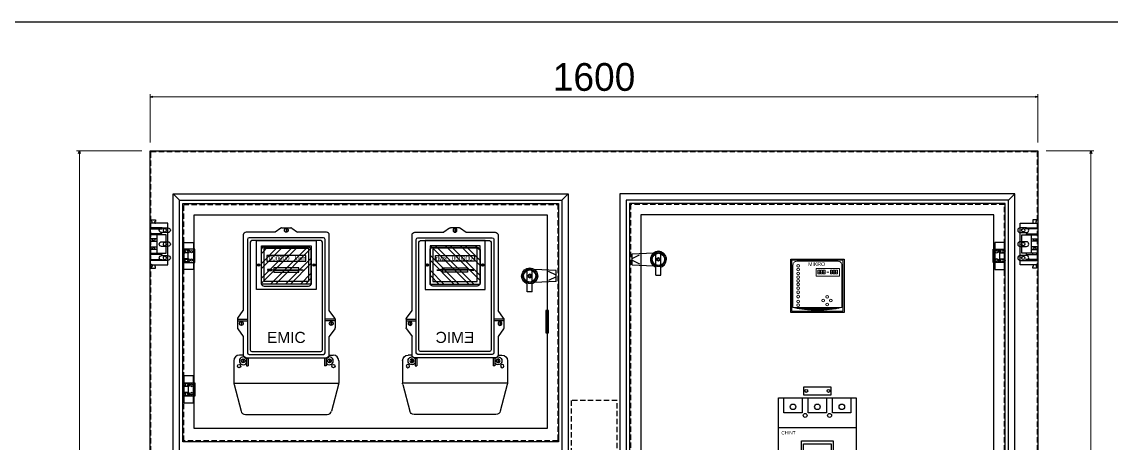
# Model space of a CAD drawing. Header units: millimetres. Extents: x 0 to 6126, y 0 to 4331.
# Drawn here: x 2979 to 4942, y 3572 to 4331 of the extents above; entities that cross this region are included whole.
import ezdxf
from ezdxf.enums import TextEntityAlignment as Align

# ---------------------------------------------------------------- set-up
doc = ezdxf.new("R2010")
doc.units = ezdxf.units.MM
doc.linetypes.add('HIDDEN2', pattern=[4.7625, 3.175, -1.5875])
for name, color, linetype in [('CHÍNH', 7, 'Continuous'), ('DIM', 253, 'Continuous'), ('HEATER', 1, 'Continuous')]:
    doc.layers.add(name, color=color, linetype=linetype)
doc.layers.add('Tủ điện', color=7, linetype='Continuous', lineweight=25)
doc.styles.add('Arial', font='arial.ttf')
doc.styles.add('Tahoma (Input Text)', font='tahoma.ttf')
doc.dimstyles.new('CNC', dxfattribs={"dimtxt": 50, "dimasz": 5, "dimexe": 5, "dimexo": 15, "dimgap": 10, "dimtad": 1, "dimdec": 0, "dimtxsty": 'Standard', "dimblk": 'OPEN30', "dimcen": 10, "dimclrd": 5, "dimclre": 5, "dimclrt": 3, "dimazin": 3, "dimtfac": 1, "dimtdec": 0, "dimtmove": 0, "dimatfit": 3, "dimldrblk": 'ARCHTICK', "dimlwd": 9, "dimlwe": 9})

# ---------------------------------------------------------------- blocks, each defined once
blk = doc.blocks.new('*D1')
at = {"color": 0, "linetype": 'ByBlock', "lineweight": -2}
for p, q in [((3209.9, 4196), (3214.9, 4197.4)), ((3214.9, 4194.7), (3209.9, 4196)), ((3209.9, 4196), (3214.9, 4196)), ((4804.9, 4197.4), (4809.9, 4196)), ((4809.9, 4196), (4804.9, 4194.7)), ((4809.9, 4196), (4804.9, 4196))]:
    blk.add_line(p, q, dxfattribs=at)
at = {"layer": 'Defpoints', "color": 0, "ltscale": 3, "transparency": 16777216}
for p in [(4809.9, 4196), (3209.9, 4099), (4809.9, 4099)]:
    blk.add_point(p, dxfattribs=at)
at = {"layer": 'DIM', "color": 5, "lineweight": 9, "ltscale": 3, "transparency": 16777216}
for p, q in [((3209.9, 4114), (3209.9, 4201)), ((3214.9, 4196), (4804.9, 4196)), ((4809.9, 4114), (4809.9, 4201))]:
    blk.add_line(p, q, dxfattribs=at)
at = {"layer": 'DIM', "color": 3, "ltscale": 3, "transparency": 16777216, "insert": (4009.9, 4231.6), "char_height": 50, "attachment_point": 5}
blk.add_mtext('1600', dxfattribs=at)
blk = doc.blocks.new('_ArchTick')
at = {"color": 0, "const_width": 0.15}
blk.add_lwpolyline([(-0.5, -0.5), (0.5, 0.5)], dxfattribs=at)
blk = doc.blocks.new('_Open30')
at = {"color": 0, "linetype": 'ByBlock', "lineweight": -2}
for p, q in [((-1, 0.27), (0, 0)), ((0, 0), (-1, -0.27)), ((0, 0), (-1, 0))]:
    blk.add_line(p, q, dxfattribs=at)
blk = doc.blocks.new('*D2')
at = {"color": 0, "linetype": 'ByBlock', "lineweight": -2}
for p, q in [((3081.1, 4094), (3082.4, 4099)), ((3082.4, 4099), (3083.8, 4094)), ((3082.4, 4099), (3082.4, 4094)), ((3082.4, 2399), (3081.1, 2404)), ((3083.8, 2404), (3082.4, 2399)), ((3082.4, 2399), (3082.4, 2404))]:
    blk.add_line(p, q, dxfattribs=at)
at = {"layer": 'Defpoints', "color": 0, "ltscale": 3, "transparency": 16777216}
for p in [(3209.9, 4099), (3082.4, 2399), (3209.9, 2399)]:
    blk.add_point(p, dxfattribs=at)
at = {"layer": 'DIM', "color": 5, "lineweight": 9, "ltscale": 3, "transparency": 16777216}
for p, q in [((3194.9, 4099), (3077.4, 4099)), ((3082.4, 4094), (3082.4, 2404)), ((3194.9, 2399), (3077.4, 2399))]:
    blk.add_line(p, q, dxfattribs=at)
at = {"layer": 'DIM', "color": 3, "ltscale": 3, "transparency": 16777216, "insert": (3046.9, 3249), "char_height": 50, "attachment_point": 5, "rotation": 90}
blk.add_mtext('1700', dxfattribs=at)
blk = doc.blocks.new('*D4')
at = {"color": 0, "linetype": 'ByBlock', "lineweight": -2}
for p, q in [((4904.1, 4094), (4905.5, 4099)), ((4905.5, 4099), (4906.8, 4094)), ((4905.5, 4099), (4905.5, 4094)), ((4905.5, 2499), (4904.1, 2504)), ((4906.8, 2504), (4905.5, 2499)), ((4905.5, 2499), (4905.5, 2504))]:
    blk.add_line(p, q, dxfattribs=at)
at = {"layer": 'Defpoints', "color": 0, "ltscale": 3, "transparency": 16777216}
for p in [(4809.9, 4099), (4905.5, 4099), (4809.9, 2499)]:
    blk.add_point(p, dxfattribs=at)
at = {"layer": 'DIM', "color": 5, "lineweight": 9, "ltscale": 3, "transparency": 16777216}
for p, q in [((4824.9, 4099), (4910.5, 4099)), ((4905.5, 2504), (4905.5, 4094)), ((4824.9, 2499), (4910.5, 2499))]:
    blk.add_line(p, q, dxfattribs=at)
at = {"layer": 'DIM', "color": 3, "ltscale": 3, "transparency": 16777216, "insert": (4869.9, 3299), "char_height": 50, "attachment_point": 5, "rotation": 90}
blk.add_mtext('1600', dxfattribs=at)
blk = doc.blocks.new('A$C59F44CEA')
at = {"lineweight": 5}
h = blk.add_hatch(dxfattribs=at)
h.set_pattern_fill('STEEL', color=6, scale=0.666667, style=0)
h.set_pattern_definition([(45, (2071.339, -1105.2871), (-1.4967094, 1.4967094), []), (45, (2071.339, -1104.2288), (-1.4967094, 1.4967094), [])])
edge = h.paths.add_edge_path()
edge.add_line((92, 8.6), (4, 8.6))
edge.add_arc((48, 216.5), 212.5, 258.0479, 281.9521)
at = {"color": 6, "lineweight": 5}
for p, q in [((49.1, 75.8), (52.4, 75.8)), ((49.1, 69.2), (49.1, 75.8)), ((49.1, 72.5), (52.4, 72.5)), ((52.4, 69.2), (49.1, 69.2)), ((52.4, 75.8), (52.4, 69.2)), ((53.8, 69.2), (53.8, 75.8)), ((53.8, 75.8), (57.1, 75.8)), ((53.8, 72.5), (57.1, 72.5)), ((57.1, 69.2), (53.8, 69.2)), ((57.1, 75.8), (57.1, 69.2)), ((58.4, 75.8), (61.8, 75.8)), ((58.4, 69.2), (58.4, 75.8)), ((58.4, 72.5), (61.8, 72.5)), ((61.8, 69.2), (58.4, 69.2)), ((61.8, 75.8), (61.8, 69.2)), ((65.1, 72.5), (68.5, 72.5)), ((71.5, 69.2), (71.5, 75.8)), ((71.5, 75.8), (74.8, 75.8)), ((71.5, 72.5), (74.8, 72.5)), ((74.8, 69.2), (71.5, 69.2)), ((74.8, 75.8), (74.8, 69.2)), ((76.2, 75.8), (79.5, 75.8)), ((76.2, 69.2), (76.2, 75.8)), ((76.2, 72.5), (79.5, 72.5)), ((79.5, 69.2), (76.2, 69.2)), ((79.5, 75.8), (79.5, 69.2)), ((80.8, 69.2), (80.8, 75.8)), ((80.8, 75.8), (84.2, 75.8)), ((80.8, 72.5), (84.2, 72.5)), ((84.2, 69.2), (80.8, 69.2)), ((84.2, 75.8), (84.2, 69.2)), ((92, 8.6), (4, 8.6))]:
    blk.add_line(p, q, dxfattribs=at)
at = {"color": 6}
blk.add_lwpolyline([(0, 96), (96, 96), (96, 0), (0, 0)], close=True, dxfattribs=at)
at = {"color": 2, "lineweight": 5, "ltscale": 0.3}
blk.add_lwpolyline([(2, 94), (94, 94), (94, 2), (2, 2)], close=True, dxfattribs=at)
at = {"color": 6, "lineweight": 5}
blk.add_lwpolyline([(4, 8.6), (4, 85.3, -0.414214), (10.7, 92), (85.3, 92, -0.414214), (92, 85.3), (92, 8.6)], format="xyb", dxfattribs=at)
blk.add_lwpolyline([(45.7, 79.2), (87.6, 79.2), (87.6, 65), (45.7, 65)], close=True, dxfattribs=at)
blk.add_lwpolyline([(45.7, 79.2), (87.6, 79.2), (87.6, 65), (45.7, 65)], close=True, dxfattribs=at)
for centre in [(13.3, 83.7), (13.3, 83.7), (13.3, 77.3), (13.3, 77.3), (13.3, 69.9), (13.3, 69.9), (13.3, 63.4), (13.3, 63.4), (13.3, 57), (13.3, 57), (13.3, 50.5), (13.3, 50.5), (13.3, 43.6), (13.3, 43.6), (13.3, 36.2), (13.3, 36.2), (13.3, 28.4), (13.3, 28.4), (13.3, 19.6), (13.3, 19.6), (58.6, 21.5), (58.6, 21.5), (65.8, 28.1), (65.8, 28.1), (72.3, 21.5), (72.3, 21.5), (13.3, 13.1), (13.3, 13.1), (65.8, 14.4), (65.8, 14.4)]:
    blk.add_circle(centre, 2.5, dxfattribs=at)
blk.add_arc((48, 216.5), 212.5, 258.0479, 281.9521, dxfattribs=at)
at = {"color": 6, "lineweight": 5, "insert": (28.9, 90.2), "char_height": 6.667, "width": 420.789, "attachment_point": 1}
blk.add_mtext('{\\f.VnArialH|b0|i0|c0|p34;\\H1x; mIKRO\\Ftxt.shx|c0;}', dxfattribs=at)
blk = doc.blocks.new('nxm-400-630-1')
at = {"color": 7}
for p, q in [((29465.1, -129525.9), (29605.1, -129525.9)), ((29510.1, -129600.9), (29560.1, -129600.9)), ((29494.1, -129652.9), (29500.1, -129646.9)), ((29500.1, -129652.9), (29494.1, -129646.9)), ((29465.1, -129675.9), (29605.1, -129675.9))]:
    blk.add_line(p, q, dxfattribs=at)
for points in [[(29465.1, -129472.4), (29605.1, -129472.4), (29605.1, -129729.4), (29465.1, -129729.4)], [(29510.1, -129554.9), (29560.1, -129554.9), (29560.1, -129646.9), (29510.1, -129646.9)], [(29510.1, -129594.4), (29560.1, -129594.4), (29560.1, -129607.4), (29510.1, -129607.4)], [(29494.1, -129652.9), (29500.1, -129652.9), (29500.1, -129646.9), (29494.1, -129646.9)]]:
    blk.add_lwpolyline(points, close=True, dxfattribs=at)
at = {"color": 1}
for points in [[(29474.6, -129472.4), (29507.6, -129472.4), (29507.6, -129499.4), (29474.6, -129499.4)], [(29474.6, -129729.4), (29507.6, -129729.4), (29507.6, -129702.4), (29474.6, -129702.4)]]:
    blk.add_lwpolyline(points, close=True, dxfattribs=at)
at = {"color": 2}
for points in [[(29518.6, -129472.4), (29551.6, -129472.4), (29551.6, -129499.4), (29518.6, -129499.4)], [(29518.6, -129729.4), (29551.6, -129729.4), (29551.6, -129702.4), (29518.6, -129702.4)]]:
    blk.add_lwpolyline(points, close=True, dxfattribs=at)
at = {"color": 5}
for points in [[(29562.6, -129472.4), (29595.6, -129472.4), (29595.6, -129499.4), (29562.6, -129499.4)], [(29562.6, -129729.4), (29595.6, -129729.4), (29595.6, -129702.4), (29562.6, -129702.4)]]:
    blk.add_lwpolyline(points, close=True, dxfattribs=at)
at = {"color": 1}
for centre in [(29491.1, -129488.4), (29491.1, -129713.4)]:
    blk.add_circle(centre, 5, dxfattribs=at)
at = {"color": 2}
for centre in [(29535.1, -129488.4), (29535.1, -129713.4)]:
    blk.add_circle(centre, 5, dxfattribs=at)
at = {"color": 5}
for centre in [(29579.1, -129488.4), (29579.1, -129713.4)]:
    blk.add_circle(centre, 5, dxfattribs=at)
at = {"color": 7}
for centre in [(29513.1, -129503.9), (29557.1, -129503.9), (29513.1, -129697.9), (29557.1, -129697.9)]:
    blk.add_circle(centre, 3.5, dxfattribs=at)
at = {"color": 7, "char_height": 6, "width": 25.603, "attachment_point": 5, "style": 'Arial'}
for s, insert in [('CHINT', (29483, -129535.3)), ('NXM-400S\\PNXM-630S', (29535.1, -129662.4))]:
    blk.add_mtext(s, dxfattribs=dict(at, insert=insert))
blk = doc.blocks.new('Congto3P-3')
at = {"color": 126}
for p, q in [((85504.1, 42054.3), (85520.1, 42054.3)), ((85579.1, 42036.3), (85445.1, 42036.3)), ((85502.3, 42053.8), (85492.1, 42046.3)), ((85511.6, 42053.3), (85511.6, 42046.4)), ((85512.6, 42053.3), (85512.6, 42046.4)), ((85521.9, 42053.8), (85532.1, 42046.3)), ((85442.1, 42033.3), (85442.1, 41829.3)), ((85447.1, 42028.3), (85447.1, 41834.3)), ((85574.1, 42031.3), (85450.1, 42031.3)), ((85577.1, 41834.3), (85577.1, 42028.3)), ((85582.1, 41829.3), (85582.1, 42033.3)), ((85480, 41978.3), (85478.5, 41979.1)), ((85485, 41979.1), (85478.5, 41979.1)), ((85478.5, 41977.6), (85480, 41978.3)), ((85478.5, 41977.6), (85485, 41977.6)), ((85486.5, 41978.3), (85485, 41979.1)), ((85485, 41977.6), (85486.5, 41978.3)), ((85486.5, 41978.3), (85489.6, 41978.3)), ((85489.6, 41978.8), (85534.6, 41978.8)), ((85489.6, 41977.8), (85534.6, 41977.8)), ((85534.6, 41978.3), (85539, 41978.3)), ((85539, 41979.1), (85545, 41978.1)), ((85539, 41979.1), (85539, 41977.6)), ((85545, 41978.1), (85539, 41977.6)), ((85424.7, 41891.7), (85434.6, 41905.3)), ((85599.5, 41891.7), (85589.6, 41905.3)), ((85424.1, 41889.9), (85424.1, 41873.9)), ((85424.1, 41889.9), (85442.1, 41889.9)), ((85424.1, 41886.9), (85442.1, 41886.9)), ((85430.6, 41885.3), (85430.6, 41878.4)), ((85431.6, 41885.3), (85431.6, 41878.4)), ((85600.1, 41889.9), (85582.1, 41889.9)), ((85600.1, 41886.9), (85582.1, 41886.9)), ((85592.6, 41885.3), (85592.6, 41878.4)), ((85593.6, 41885.3), (85593.6, 41878.4)), ((85600.1, 41889.9), (85600.1, 41873.9)), ((85424.7, 41872.1), (85434.6, 41858.4)), ((85434.6, 41858.4), (85434.6, 41824.8)), ((85599.5, 41872.1), (85589.6, 41858.4)), ((85589.6, 41824.8), (85589.6, 41858.4)), ((85434.6, 41824.8), (85427.6, 41824.8)), ((85439.6, 41819.8), (85584.6, 41819.8)), ((85440.5, 41819.6), (85440.5, 41805.8)), ((85440.5, 41819.6), (85443.5, 41819.6)), ((85443.5, 41819.6), (85443.5, 41805.8)), ((85445.1, 41826.3), (85579.1, 41826.3)), ((85450.1, 41831.3), (85574.1, 41831.3)), ((85583.8, 41819.6), (85580.8, 41819.6)), ((85580.8, 41819.6), (85580.8, 41805.8)), ((85583.8, 41819.6), (85583.8, 41805.8)), ((85589.6, 41824.8), (85596.6, 41824.8)), ((85417.6, 41814.8), (85417.6, 41774.6)), ((85434, 41818.2), (85434, 41811.2)), ((85435, 41818.2), (85435, 41811.2)), ((85440.5, 41805.8), (85443.5, 41805.8)), ((85583.8, 41805.8), (85580.8, 41805.8)), ((85589.3, 41818.2), (85589.3, 41811.2)), ((85590.3, 41818.2), (85590.3, 41811.2)), ((85606.6, 41814.8), (85606.6, 41774.6)), ((85417.9, 41772.1), (85430.5, 41724.3)), ((85418.1, 41774.3), (85606.1, 41774.3)), ((85606.3, 41772.1), (85593.7, 41724.3)), ((85438.3, 41718.3), (85586, 41718.3))]:
    blk.add_line(p, q, dxfattribs=at)
for points in [[(85492.1, 42046.3), (85439.6, 42046.3, 0.414214), (85434.6, 42041.3), (85434.6, 41905.3)], [(85589.6, 41905.3), (85589.6, 42041.3, 0.414214), (85584.6, 42046.3), (85532.1, 42046.3)]]:
    blk.add_lwpolyline(points, format="xyb", dxfattribs=at)
blk.add_lwpolyline([(85472.1, 41949.3), (85552.1, 41949.3, 0.414214), (85557.1, 41954.3), (85557.1, 42014.3, 0.414214), (85552.1, 42019.3), (85472.1, 42019.3, 0.414214), (85467.1, 42014.3), (85467.1, 41954.3, 0.414214)], format="xyb", close=True, dxfattribs=at)
for points in [[(85477.1, 41994.3), (85547.1, 41994.3), (85547.1, 42004.3), (85477.1, 42004.3)], [(85489.6, 41974.3), (85534.6, 41974.3), (85534.6, 41982.3), (85489.6, 41982.3)]]:
    blk.add_lwpolyline(points, close=True, dxfattribs=at)
for centre, radius in [((85512.1, 42049.8), 3.5), ((85431.1, 41881.9), 3.5), ((85593.1, 41881.9), 3.5), ((85427.1, 41805.3), 3), ((85434.5, 41814.7), 3.5), ((85589.8, 41814.7), 3.5), ((85597.1, 41805.3), 3)]:
    blk.add_circle(centre, radius, dxfattribs=at)
for centre, radius, start, end in [((85504.1, 42051.3), 3, 90, 126.0274), ((85520.1, 42051.3), 3, 53.9726, 90), ((85445.1, 42033.3), 3, 90, 180), ((85579.1, 42033.3), 3, 0, 90), ((85450.1, 42028.3), 3, 90, 180), ((85574.1, 42028.3), 3, 0, 90), ((85427.1, 41889.9), 3, 143.9726, 180), ((85597.1, 41889.9), 3, 0, 36.0274), ((85427.1, 41873.9), 3, 180, 216.0274), ((85597.1, 41873.9), 3, 323.9726, 0), ((85427.6, 41814.8), 10, 90, 180), ((85434.5, 41814.7), 7, 31.0027, 328.9973), ((85439.6, 41824.8), 5, 180, 270), ((85445.1, 41829.3), 3, 180, 270), ((85450.1, 41834.3), 3, 180, 270), ((85574.1, 41834.3), 3, 270, 0), ((85579.1, 41829.3), 3, 270, 0), ((85589.8, 41814.7), 7, 211.0027, 148.9973), ((85584.6, 41824.8), 5, 270, 0), ((85596.6, 41814.8), 10, 0, 90), ((85427.6, 41774.6), 10, 180, 194.7692), ((85596.6, 41774.6), 10, 345.2308, 0), ((85438.3, 41726.3), 8, 194.7692, 270), ((85586, 41726.3), 8, 270, 345.2308)]:
    blk.add_arc(centre, radius, start, end, dxfattribs=at)
for s, insert, char_height, width, attachment_point in [('\\f.VnArial|b0|i0|c0|p34;00000\\C1;0  \\C256; kwh', (85547.1, 42003.4), 8, 70, 3), ('\\f.VnArial|b0|i0|c0|p34;EMIC', (85512.1, 41856.7), 20, 130, 5)]:
    blk.add_mtext(s, dxfattribs=dict(at, insert=insert, char_height=char_height, width=width, attachment_point=attachment_point))
blk = doc.blocks.new('A$C39866699')
h = blk.add_hatch()
h.set_pattern_fill('ANSI32', color=6, scale=2, style=0)
h.set_pattern_definition([(45, (-81823.462, -46826.472), (-13.470384, 13.470384), []), (45, (-81814.482, -46826.472), (-13.470384, 13.470384), [])])
h.paths.add_polyline_path([(99, 9.5), (99, 78.5), (9, 78.5), (9, 9.5)])
at = {"color": 6}
for points in [[(0, 88), (108, 88), (108, 0), (0, 0)], [(9, 78.5), (99, 78.5), (99, 9.5), (9, 9.5)]]:
    blk.add_lwpolyline(points, close=True, dxfattribs=at)
for centre in [(4, 44), (104, 44)]:
    blk.add_circle(centre, 1.5, dxfattribs=at)
blk = doc.blocks.new('ovan')
at = {"color": 2}
for p, q in [((14.8, 8.5), (3.3, 8.5)), ((3.3, 0), (14.8, 0))]:
    blk.add_line(p, q, dxfattribs=at)
for centre, start, end in [((3.3, 4.3), 90, 270), ((14.8, 4.3), 270, 90)]:
    blk.add_arc(centre, 4.25, start, end, dxfattribs=at)
blk = doc.blocks.new('HL011-1-6')
at = {"color": 1}
for p, q in [((29.5, 81), (22.5, 81)), ((22.5, 81), (22.5, 78)), ((29.5, 78), (29.5, 81)), ((23.5, 78), (22.5, 78)), ((23.5, 75), (22.5, 75)), ((23.5, 75), (23.5, 78)), ((29.5, 78), (28.5, 78)), ((28.5, 75), (28.5, 78)), ((28.5, 75), (29.5, 75)), ((11, 56), (11, 54)), ((11, 56), (32, 56)), ((20, 54), (20, 21)), ((20, 47), (32, 47)), ((32, 42.5), (20, 42.5)), ((22.5, 56), (22.5, 54)), ((23.1, 47), (24, 44)), ((24, 44), (28, 44)), ((28.9, 47), (28, 44)), ((29.5, 54), (29.5, 56)), ((11, 21), (11, 19)), ((32, 32.5), (20, 32.5)), ((20, 28), (32, 28)), ((22.5, 19), (22.5, 21)), ((23.1, 28), (24, 31)), ((24, 31), (28, 31)), ((28.9, 28), (28, 31)), ((29.5, 21), (29.5, 19)), ((11, 19), (32, 19)), ((23.5, 0), (22.5, 0)), ((23.5, 0), (23.5, -3)), ((28.5, 0), (28.5, -3)), ((28.5, 0), (29.5, 0)), ((22.5, -6), (22.5, -3)), ((23.5, -3), (22.5, -3)), ((29.5, -6), (22.5, -6)), ((29.5, -3), (28.5, -3)), ((29.5, -3), (29.5, -6))]:
    blk.add_line(p, q, dxfattribs=at)
for points in [[(32, 19), (32, 0), (0, 0), (0, 75), (32, 75), (32, 56)], [(32, 28), (32, 21), (3, 21), (3, 54), (32, 54), (32, 47)], [(32, 42.5), (32, 32.5)]]:
    blk.add_lwpolyline(points, dxfattribs=at)
for points in [[(10, 67), (32, 67), (32, 65), (10, 65)], [(10, 8), (32, 8), (32, 10), (10, 10)]]:
    blk.add_lwpolyline(points, close=True, dxfattribs=at)
for centre in [(5.5, 62.5), (5.5, 37.5), (5.5, 12.5)]:
    blk.add_circle(centre, 3, dxfattribs=at)
blk = doc.blocks.new('ovan6x9')
at = {"color": 2}
for p, q in [((2, 6), (8, 6)), ((2, 0), (8, 0))]:
    blk.add_line(p, q, dxfattribs=at)
for centre, start, end in [((2, 3), 90, 270), ((8, 3), 270, 90)]:
    blk.add_arc(centre, 3, start, end, dxfattribs=at)
blk = doc.blocks.new('HL036-1-1')
at = {"color": 1}
blk.add_line((9.5, 36.2), (9.5, 12.2), dxfattribs=at)
for points in [[(0, 48.5), (17.5, 48.5), (17.5, 0), (0, 0)], [(-2.5, 12.2), (17.5, 12.2), (17.5, 36.2), (-2.5, 36.2)]]:
    blk.add_lwpolyline(points, close=True, dxfattribs=at)
for centre, radius in [((3.5, 31.8), 2), ((12.7, 32.5), 2.5), ((3.5, 16.8), 2), ((12.7, 16), 2.5)]:
    blk.add_circle(centre, radius, dxfattribs=at)
blk = doc.blocks.new('SDGFGHGHG')
at = {"layer": 'HEATER'}
for p, q in [((860892.9, 570780.5), (860931.6, 570782)), ((860892.9, 570760.5), (860892.9, 570780.5)), ((860892.9, 570771.9), (860906.3, 570778.7)), ((860935.9, 570742), (860935.9, 570784.3)), ((860937.5, 570771.3), (860939.5, 570771.3)), ((860939.5, 570773.5), (860939.5, 570771.3)), ((860941.3, 570773.5), (860941.3, 570771.3)), ((860941.3, 570771.3), (860943.4, 570771.3)), ((860944.9, 570742), (860944.9, 570784.3)), ((860892.9, 570769.1), (860906.3, 570762.4)), ((860892.9, 570760.5), (860931.6, 570759.1)), ((860937.5, 570769.8), (860939.5, 570769.8)), ((860939.5, 570769.8), (860939.5, 570767.6)), ((860941.3, 570769.8), (860941.3, 570767.6)), ((860941.3, 570769.8), (860943.4, 570769.8)), ((860935.9, 570742), (860944.9, 570742))]:
    blk.add_line(p, q, dxfattribs=at)
blk.add_circle((860940.4, 570770.5), 3.08, dxfattribs=at)
blk.add_arc((860940.4, 570770.5), 14.5, 288.08, 251.92, dxfattribs=at)
blk = doc.blocks.new('SĐFHGGH')
at = {"layer": 'HEATER'}
for points in [[(860943.4, 570717), (860943.4, 570718.4), (860937.4, 570718.4), (860937.4, 570717)], [(860928.8, 570702.4), (860927.4, 570702.4), (860927.4, 570708.4), (860928.8, 570708.4)], [(860943.4, 570693.8), (860943.4, 570692.4), (860937.4, 570692.4), (860937.4, 570693.8)], [(860952.1, 570702.4), (860953.4, 570702.4), (860953.4, 570708.4), (860952.1, 570708.4)]]:
    blk.add_lwpolyline(points, dxfattribs=at)
for start, end in [(104.4775, 165.5225), (14.4775, 75.5225), (194.4775, 255.5225), (284.4775, 345.5225)]:
    blk.add_arc((860940.4, 570705.4), 12, start, end, dxfattribs=at)
blk = doc.blocks.new('MS722')
for name, p in [('SDGFGHGHG', (-860940.4, -570770.5)), ('SĐFHGGH', (-860940.4, -570705.4))]:
    blk.add_blockref(name, p)
blk = doc.blocks.new('A$C3E80314B')
at = {"color": 7}
blk.add_lwpolyline([(0, 15), (49, 15), (49, 0), (0, 0)], close=True, dxfattribs=at)
at = {"color": 2}
for centre in [(4.5, 7.5), (44.5, 7.5)]:
    blk.add_circle(centre, 2.5, dxfattribs=at)
blk = doc.blocks.new('khungtenAsean2')
at = {"color": 7}
blk.add_lwpolyline([(0, 0), (2970, 0), (2970, -2100), (0, -2100)], close=True, dxfattribs=at)
at = {"color": 1, "style": 'Tahoma (Input Text)', "flags": 8}
for tag, p in [('#01', (137.05, -2021.28)), ('#03', (506.57, -2019.3)), ('#05', (1106.63, -2021.28)), ('#07', (1834.68, -2021.28)), ('#09', (2146.72, -2021.28)), ('#02', (98.46, -2081.28)), ('#04', (486.11, -2081.28)), ('#06', (1065.33, -2081.28)), ('#08', (1817.45, -2081.28)), ('#10', (2146.72, -2081.28))]:
    blk.add_attdef(tag, p, '', height=25, dxfattribs=at)
blk.add_attdef('#11', text='', height=25, dxfattribs=at).set_placement((2914.99, -2067.35), align=Align.CENTER)

msp = doc.modelspace()

# ---------------------------------------------------------------- linework, layer by layer
at = {"color": 7, "ltscale": 3}
for p, q in [((3262.9, 4010), (3251.4, 4021.5)), ((3951.9, 4010), (3963.4, 4021.5)), ((4756.9, 4010), (4768.4, 4021.5))]:
    msp.add_line(p, q, dxfattribs=at)
for points in [[(3209.9, 4099), (4809.9, 4099), (4809.9, 2499), (3209.9, 2499)], [(3251.4, 4021.5), (3963.4, 4021.5), (3963.4, 2540.5), (3251.4, 2540.5)], [(3262.9, 4010), (3951.9, 4010), (3951.9, 2552), (3262.9, 2552)], [(4768.4, 4021.5), (4056.4, 4021.5), (4056.4, 2540.5), (4768.4, 2540.5)], [(4756.9, 4010), (4067.9, 4010), (4067.9, 2552), (4756.9, 2552)]]:
    msp.add_lwpolyline(points, close=True, dxfattribs=at)
at = {"color": 7, "linetype": 'HIDDEN2', "ltscale": 3}
msp.add_lwpolyline([(3211.4, 4097.5), (4808.4, 4097.5), (4808.4, 2500.5), (3211.4, 2500.5)], close=True, dxfattribs=at)
at = {"color": 6, "ltscale": 3}
for points in [[(3268.9, 4004), (3945.9, 4004), (3945.9, 3575), (3268.9, 3575)], [(4750.9, 4004), (4073.9, 4004), (4073.9, 2558), (4750.9, 2558)]]:
    msp.add_lwpolyline(points, close=True, dxfattribs=at)
at = {"color": 6, "linetype": 'HIDDEN2', "ltscale": 3}
for points in [[(3270.4, 4002.5), (3944.4, 4002.5), (3944.4, 3576.5), (3270.4, 3576.5)], [(4749.4, 4002.5), (4075.4, 4002.5), (4075.4, 2559.5), (4749.4, 2559.5)]]:
    msp.add_lwpolyline(points, close=True, dxfattribs=at)
at = {"color": 3, "ltscale": 3}
for points in [[(3289.4, 3983.5), (3925.4, 3983.5), (3925.4, 3599), (3289.4, 3599)], [(4730.4, 3983.5), (4094.4, 3983.5), (4094.4, 2578.5), (4730.4, 2578.5)]]:
    msp.add_lwpolyline(points, close=True, dxfattribs=at)
at = {"color": 2}
for points in [[(3415.4, 3923.4), (3495.4, 3923.4), (3495.4, 3863.4), (3415.4, 3863.4)], [(3799.4, 3923.4), (3719.4, 3923.4), (3719.4, 3863.4), (3799.4, 3863.4)]]:
    msp.add_lwpolyline(points, close=True, dxfattribs=at)
at = {"color": 252, "linetype": 'HIDDEN2', "ltscale": 3}
msp.add_lwpolyline([(3968.4, 3549.5), (4051.4, 3549.5), (4051.4, 3649.5), (3968.4, 3649.5)], close=True, dxfattribs=at)
at = {"color": 2}
for centre, radius in [((4125.9, 3903.5), 11), ((3405.4, 3893.4), 2), ((3505.4, 3893.4), 2), ((3709.4, 3893.4), 2), ((3809.4, 3893.4), 2), ((3893.9, 3873.5), 11)]:
    msp.add_circle(centre, radius, dxfattribs=at)
at = {"layer": 'CHÍNH', "color": 2}
msp.add_lwpolyline([(4383.9, 3576.5), (4440.9, 3576.5), (4440.9, 3474.5), (4383.9, 3474.5)], close=True, dxfattribs=at)
at = {"layer": 'Tủ điện', "color": 2}
msp.add_lwpolyline([(3922.9, 3811.2), (3922.9, 3771.2), (3927.9, 3771.2), (3927.9, 3811.2), (3922.9, 3811.2)], dxfattribs=at)

# ---------------------------------------------------------------- block references
at = {"color": 7, "xscale": 2.0625, "yscale": 2.0625, "zscale": 2.0625}
msp.add_blockref('khungtenAsean2', (0, 4331.3), dxfattribs=at)
at = {"color": 7, "xscale": -1}
for name, p in [('HL011-1-6', (3241.9, 3893.5)), ('Congto3P-3', (89271.5, -38093.9)), ('A$C39866699', (3813.4, 3849.4)), ('MS722', (3893.9, 3873.5)), ('HL036-1-1', (3287.9, 3645)), ('ovan6x9', (3280.2, 3674.5)), ('ovan6x9', (3280.2, 3658))]:
    msp.add_blockref(name, p, dxfattribs=at)
at = {"color": 7}
for name, p in [('HL011-1-6', (4777.9, 3893.5)), ('Congto3P-3', (-82056.8, -38093.9)), ('A$C39866699', (3401.4, 3849.4)), ('MS722', (4125.9, 3903.5)), ('A$C3E80314B', (4387.9, 3659)), ('nxm-400-630-1', (-25122.7, 133126.4))]:
    msp.add_blockref(name, p, dxfattribs=at)
at = {"color": 2, "xscale": -1}
for p in [(3245.4, 3951.7), (3245.4, 3926.7), (3245.4, 3901.7)]:
    msp.add_blockref('ovan', p, dxfattribs=at)
at = {"color": 2}
for name, p in [('ovan', (4774.4, 3951.7)), ('ovan', (4774.4, 3926.7)), ('ovan', (4774.4, 3901.7)), ('A$C59F44CEA', (4364.4, 3808))]:
    msp.add_blockref(name, p, dxfattribs=at)
at = {"color": 7, "rotation": 180}
for name, p in [('HL036-1-1', (3287.9, 3934)), ('ovan6x9', (3280.2, 3921)), ('ovan6x9', (3280.2, 3904.5))]:
    msp.add_blockref(name, p, dxfattribs=at)
at = {"color": 7, "xscale": -1, "rotation": 180}
for name, p in [('HL036-1-1', (4731.9, 3934)), ('ovan6x9', (4739.6, 3921)), ('ovan6x9', (4739.6, 3904.5))]:
    msp.add_blockref(name, p, dxfattribs=at)

# ---------------------------------------------------------------- dimensions: what is measured, and where the dimension line sits
at = {"layer": 'DIM', "color": 7, "ltscale": 3}
dim = msp.add_linear_dim(base=(4809.9, 4196), p1=(3209.9, 4099), p2=(4809.9, 4099), dimstyle='CNC', dxfattribs=at)
dim.commit()
dim.dimension.update_dxf_attribs({"geometry": '*D1', "text_midpoint": (4009.9, 4196), "dimtype": 160})
for base, p1, p2, picture, middle in [((3082.4, 2399), (3209.9, 4099), (3209.9, 2399), '*D2', (3046.9, 3249)), ((4905.5, 4099), (4809.9, 2499), (4809.9, 4099), '*D4', (4869.9, 3299))]:
    dim = msp.add_linear_dim(base=base, p1=p1, p2=p2, angle=90, dimstyle='CNC', dxfattribs=at)
    dim.commit()
    dim.dimension.update_dxf_attribs({"geometry": picture, "text_midpoint": middle})

doc.saveas('drawing.dxf')
